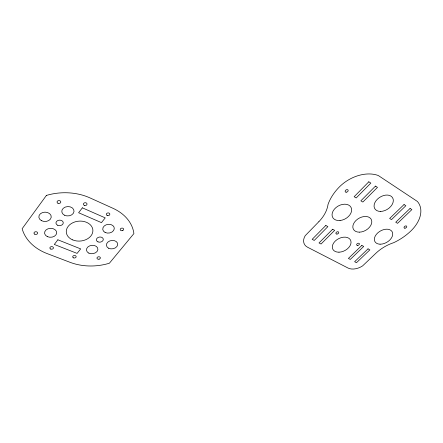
<?xml version="1.0" encoding="UTF-8"?>
<svg xmlns="http://www.w3.org/2000/svg" width="443" height="443" viewBox="0 0 443 443"><rect width="100%" height="100%" fill="white"/><g stroke="black" fill="none" stroke-linecap="round" stroke-linejoin="round"><path stroke-width="0.66" d="M46.399 195.429L22.15 228.71A49.694 37.594 -3.5 0 0 47.268 253.64L70.027 262.311A48.204 36.232 -6.2 0 0 109.393 263.214L133.902 233.583A47.955 35.545 -5.8 0 0 112.854 208.243L89.984 197.899A49.439 36.858 -3.3 0 0 46.399 195.429M57.872 239.801L54.306 244.453L77.088 253.396L80.665 248.883L57.872 239.801M82.37 207.833L78.61 212.74L101.458 222.63L105.224 217.873L82.37 207.833M318.91 221.627L305.216 235.67A13.683 9.486 -26.4 0 0 307.542 247.216L348.048 268.043A13.035 8.5 -27.6 0 0 362.584 265.905L375.924 253.224A30.44 19.071 -29.2 0 1 393.711 242.675A43.663 29.271 -31.3 0 0 410.534 231.301A31.032 20.533 -31.4 0 0 417.378 201.443L378.311 175.528A32.306 22.56 -31 0 0 338.939 187.378A44.61 30.766 -31.2 0 0 328.041 204.395A34.305 25.057 -26.5 0 1 318.91 221.627M325.832 225.465L312.177 239.336L314.242 240.427L327.886 226.606L325.832 225.465M368.825 181.796L354.145 196.709L356.172 197.955L370.841 183.097L368.825 181.796M332.638 229.236L319.021 242.947L321.048 244.015L334.653 230.354L332.638 229.236M375.492 186.099L360.862 200.829L362.85 202.047L377.469 187.378L375.492 186.099M361.837 245.422L348.403 258.43L350.28 259.421L363.703 246.458L361.837 245.422M404.038 204.544L389.646 218.488L391.485 219.617L405.866 205.724L404.038 204.544M368.028 248.85L354.633 261.719L356.482 262.693L369.866 249.869L368.028 248.85M410.08 208.448L395.737 222.225L397.548 223.338L411.874 209.611L410.08 208.448M99.049 259.183L98.612 259.238A1.694 1.229 -7.4 0 1 96.995 258.275A1.694 1.229 -7.4 0 1 98.152 256.857A1.694 1.229 -7.4 0 1 100.162 257.333L100.317 257.627A1.694 1.229 -7.4 0 1 99.049 259.183M122.29 230.676L121.847 230.725A1.722 1.301 -9 0 1 120.241 229.679A1.722 1.301 -9 0 1 121.454 228.195A1.722 1.301 -9 0 1 123.475 228.726L123.625 229.042A1.722 1.301 -9 0 1 122.29 230.676M336.946 234.059A1.523 1.047 -27.9 0 0 338.69 232.254A1.523 1.047 -27.9 0 0 336.287 232.365A1.523 1.047 -27.9 0 0 336.946 234.059M357.606 245.461A1.49 0.986 -28.4 0 0 359.378 243.744A1.49 0.986 -28.4 0 0 357.08 243.816A1.49 0.986 -28.4 0 0 357.606 245.461M404.919 228.189A1.501 0.975 -31.5 0 0 406.757 226.451A1.501 0.975 -31.5 0 0 404.514 226.5A1.501 0.975 -31.5 0 0 404.919 228.189M346.105 192.201A1.617 1.152 -30.9 0 0 348.148 190.357A1.617 1.152 -30.9 0 0 345.712 190.18A1.617 1.152 -30.9 0 0 346.105 192.201M380.487 211.427A10.46 7.11 -32 0 0 393.168 199.117A10.46 7.11 -32 0 0 377.419 199.162A10.46 7.11 -32 0 0 380.487 211.427M338.973 252.189A9.973 6.717 -27.5 0 0 350.795 240.704A9.973 6.717 -27.5 0 0 335.251 241.081A9.973 6.717 -27.5 0 0 338.973 252.189M359.367 232.16A10.206 6.916 -29.7 0 0 371.611 220.276A10.206 6.916 -29.7 0 0 355.962 220.492A10.206 6.916 -29.7 0 0 359.367 232.16M340.036 220.503A10.46 7.321 -29.3 0 0 351.089 207.49A10.46 7.321 -29.3 0 0 334.404 209.129A10.46 7.321 -29.3 0 0 340.036 220.503M380.061 244.198A9.94 6.507 -30 0 0 392.653 233.101A9.94 6.507 -30 0 0 377.901 232.763A9.94 6.507 -30 0 0 380.061 244.198M57.983 203.259A1.872 1.445 -1.4 0 0 60.796 201.986A1.872 1.445 -1.4 0 0 57.989 200.757A1.872 1.445 -1.4 0 0 57.983 203.259M34.643 234.137A1.844 1.357 -1 0 0 37.638 233.306A1.844 1.357 -1 0 0 35.185 231.816A1.844 1.357 -1 0 0 34.643 234.137M84.325 205.391A1.827 1.418 -4.2 0 0 87.033 204.051A1.827 1.418 -4.2 0 0 84.27 202.938A1.827 1.418 -4.2 0 0 84.325 205.391M50.801 249.071A1.789 1.296 -3 0 0 53.437 247.836A1.789 1.296 -3 0 0 50.723 246.829A1.789 1.296 -3 0 0 50.801 249.071M73.527 257.865A1.733 1.251 -5.3 0 0 76.157 256.707A1.733 1.251 -5.3 0 0 73.593 255.689A1.733 1.251 -5.3 0 0 73.527 257.865M107.272 215.542A1.772 1.362 -7.1 0 0 109.836 214.119A1.772 1.362 -7.1 0 0 107.106 213.183A1.772 1.362 -7.1 0 0 107.272 215.542M72.574 239.862A13.34 9.984 -4.8 0 0 92.897 230.914A13.34 9.984 -4.8 0 0 73.278 222.524A13.34 9.984 -4.8 0 0 72.574 239.862M41.404 220.642A6.213 4.679 -0.9 0 0 51.222 217.258A6.213 4.679 -0.9 0 0 42.495 212.574A6.213 4.679 -0.9 0 0 41.404 220.642M108.707 248.279A5.681 4.203 -8.3 0 0 117.677 244.752A5.681 4.203 -8.3 0 0 109.786 240.937A5.681 4.203 -8.3 0 0 108.707 248.279M105.102 232.453A5.809 4.386 -7.6 0 0 114.266 228.848A5.809 4.386 -7.6 0 0 106.17 224.811A5.809 4.386 -7.6 0 0 105.102 232.453M88.882 253.141A5.742 4.203 -6.6 0 0 97.886 249.603A5.742 4.203 -6.6 0 0 89.791 245.815A5.742 4.203 -6.6 0 0 88.882 253.141M64.484 215.209A6.13 4.685 -2.8 0 0 74.02 211.455A6.13 4.685 -2.8 0 0 65.221 207.091A6.13 4.685 -2.8 0 0 64.484 215.209M47.318 236.617A6.069 4.491 -2.2 0 0 56.687 232.935A6.069 4.491 -2.2 0 0 47.888 228.843A6.069 4.491 -2.2 0 0 47.318 236.617M97.981 241.872A3.466 2.575 -7 0 0 103.291 239.519A3.466 2.575 -7 0 0 98.246 237.387A3.466 2.575 -7 0 0 97.981 241.872M57.784 225.304A3.655 2.747 -2.5 0 0 63.266 222.823A3.655 2.747 -2.5 0 0 57.789 220.542A3.655 2.747 -2.5 0 0 57.784 225.304"/></g></svg>
